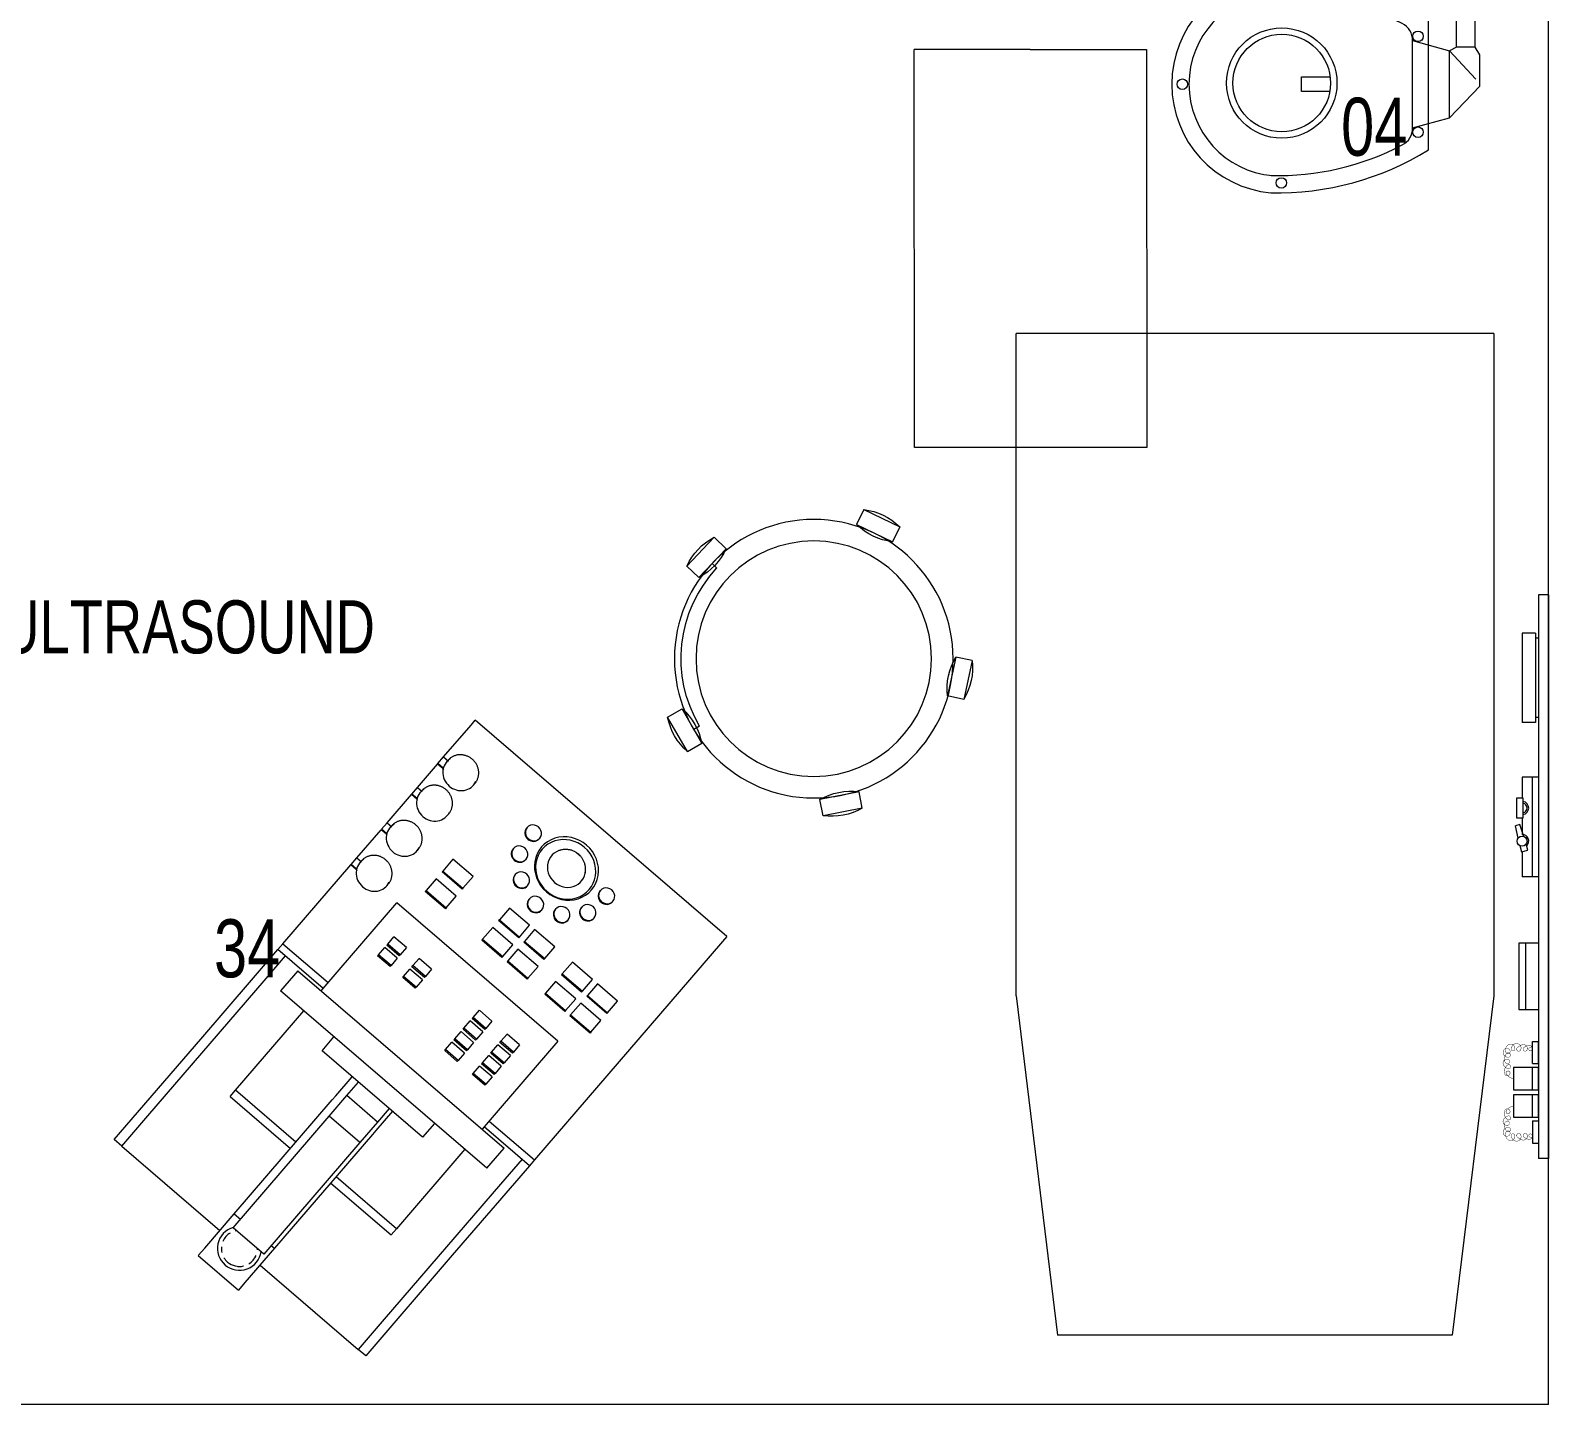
# Model space of a CAD drawing. Extents: x -234346 to 58427, y -132654 to -82394.
# Drawn here: x -112696 to -110408, y -113213 to -111140 of the extents above; entities that cross this region are included whole.
import ezdxf

# ---------------------------------------------------------------- set-up
doc = ezdxf.new("R2010")
doc.units = 0
doc.header["$LTSCALE"] = 8
doc.layers.get('0').update_dxf_attribs({"color": 9, "lineweight": 5})
for name, color, linetype, lineweight in [('72_EGR_BASE_TEXT', 9, 'Continuous', 5), ('72_EGR_EQP_TAG', 9, 'Continuous', 5), ('LOADING', 9, 'Continuous', 5), ('Walls', 9, 'Continuous', 5)]:
    doc.layers.add(name, color=color, linetype=linetype, lineweight=lineweight)
doc.styles.add('X3G_ENTITY_257CFD', font='swisscl.ttf', dxfattribs={"height": 200})
doc.styles.add('X3G_ENTITY_258862', font='swisscl.ttf', dxfattribs={"height": 200})

# ---------------------------------------------------------------- blocks, each defined once
blk = doc.blocks.new('ME15657-P')
for p, q in [((0.04, 0.8841), (-0.04, 0.8841)), ((-0.04, 0.8691), (-0.04, 0.8841)), ((0.04, 0.8841), (0.04, 0.8691)), ((-0.04, 0.8009), (-0.04, 0.8691)), ((0.04, 0.8691), (0.04, 0.8009)), ((-0.25, 0.6341), (-0.25, 0.8341)), ((-0.25, 0.8341), (-0.235, 0.8341)), ((-0.04, 0.8341), (-0.235, 0.8341)), ((-0.235, 0.7741), (-0.235, 0.8341)), ((0.235, 0.8341), (0.04, 0.8341)), ((0.235, 0.8341), (0.235, 0.7741)), ((0.235, 0.8341), (0.25, 0.8341)), ((0.25, 0.8341), (0.25, 0.6341)), ((-0.04, 0.5746), (-0.04, 0.8009)), ((-0.0335, 0.8009), (-0.04, 0.8009)), ((-0.0335, 0.5963), (-0.0335, 0.8182)), ((-0.0335, 0.8182), (0.0275, 0.8182)), ((0.0275, 0.8182), (0.0275, 0.5963)), ((0.04, 0.8009), (0.0275, 0.8009)), ((0.04, 0.8009), (0.04, 0.5746)), ((-0.235, 0.5052), (-0.235, 0.7741)), ((0.235, 0.7741), (0.235, 0.5052)), ((-0.04, 0.671), (-0.16, 0.671)), ((-0.16, 0.6707), (-0.16, 0.671)), ((-0.16, 0.6587), (-0.16, 0.6707)), ((0.16, 0.671), (0.04, 0.671)), ((0.16, 0.671), (0.16, 0.6707)), ((0.16, 0.6707), (0.16, 0.6587)), ((-0.16, 0.5007), (-0.16, 0.6587)), ((-0.16, 0.6587), (-0.04, 0.6587)), ((0.04, 0.6587), (0.16, 0.6587)), ((0.16, 0.6587), (0.16, 0.5007)), ((-0.25, 0.4559), (-0.25, 0.6341)), ((0.25, 0.6341), (0.25, 0.4559)), ((-0.0335, 0.5553), (-0.0335, 0.5963)), ((-0.0335, 0.5963), (0.0275, 0.5963)), ((0.0275, 0.5963), (0.0275, 0.5553)), ((-0.04, 0.5665), (-0.04, 0.5746)), ((0.04, 0.5746), (0.04, 0.5665)), ((-0.04, 0.5283), (-0.04, 0.5665)), ((-0.0335, 0.5283), (-0.0335, 0.5553)), ((-0.0335, 0.5553), (0.0275, 0.5553)), ((0.0275, 0.5553), (0.0275, 0.5283)), ((0.04, 0.5665), (0.04, 0.5283)), ((-0.1, 0.5007), (-0.1, 0.5283)), ((-0.1, 0.5283), (0.1, 0.5283)), ((0.1, 0.5283), (0.1, 0.5007)), ((-0.235, 0.4556), (-0.235, 0.5052)), ((0.235, 0.5052), (0.235, 0.4556)), ((-0.2039, 0.5007), (0.2061, 0.5007)), ((-0.2039, 0.5007), (-0.2039, 0.4607)), ((0.2061, 0.4607), (0.2061, 0.5007)), ((0.2061, 0.4607), (-0.2039, 0.4607)), ((-0.16, 0.4191), (-0.16, 0.4606)), ((0.16, 0.4606), (0.16, 0.4191)), ((-0.25, 0.4445), (-0.25, 0.4559)), ((-0.25, 0.4559), (-0.16, 0.4559)), ((-0.25, 0.0096), (-0.25, 0.4445)), ((-0.16, 0.4445), (-0.25, 0.4445)), ((0.16, 0.4559), (0.25, 0.4559)), ((0.25, 0.4445), (0.16, 0.4445)), ((0.25, 0.4559), (0.25, 0.4445)), ((0.25, 0.4445), (0.25, 0.2877)), ((-0.16, 0.2855), (-0.16, 0.4191)), ((0.16, 0.4191), (0.16, 0.2855)), ((-0.12, 0.4055), (-0.12, 0.4076)), ((-0.12, 0.4076), (-0.095, 0.4076)), ((-0.12, 0.391), (-0.12, 0.4055)), ((-0.12, 0.4055), (-0.095, 0.4055)), ((-0.12, 0.391), (-0.095, 0.391)), ((-0.095, 0.4076), (-0.095, 0.4055)), ((-0.095, 0.4055), (-0.095, 0.391)), ((-0.065, 0.4055), (-0.065, 0.4076)), ((-0.065, 0.4076), (-0.04, 0.4076)), ((-0.065, 0.391), (-0.065, 0.4055)), ((-0.065, 0.4055), (-0.04, 0.4055)), ((-0.065, 0.391), (-0.04, 0.391)), ((-0.04, 0.4076), (-0.04, 0.4055)), ((-0.04, 0.4055), (-0.04, 0.391)), ((-0.12, 0.3843), (-0.12, 0.3864)), ((-0.12, 0.3864), (-0.095, 0.3864)), ((-0.12, 0.3698), (-0.12, 0.3843)), ((-0.12, 0.3843), (-0.095, 0.3843)), ((-0.12, 0.3698), (-0.095, 0.3698)), ((-0.095, 0.3864), (-0.095, 0.3843)), ((-0.095, 0.3843), (-0.095, 0.3698)), ((-0.065, 0.3843), (-0.065, 0.3864)), ((-0.065, 0.3864), (-0.04, 0.3864)), ((-0.065, 0.3698), (-0.065, 0.3843)), ((-0.065, 0.3843), (-0.04, 0.3843)), ((-0.065, 0.3698), (-0.04, 0.3698)), ((-0.04, 0.3864), (-0.04, 0.3843)), ((-0.04, 0.3843), (-0.04, 0.3698)), ((-0.12, 0.3631), (-0.12, 0.3652)), ((-0.12, 0.3652), (-0.095, 0.3652)), ((-0.12, 0.3486), (-0.12, 0.3631)), ((-0.12, 0.3631), (-0.095, 0.3631)), ((-0.12, 0.3486), (-0.095, 0.3486)), ((-0.12, 0.3418), (-0.12, 0.344)), ((-0.12, 0.344), (-0.095, 0.344)), ((-0.095, 0.3652), (-0.095, 0.3631)), ((-0.095, 0.3631), (-0.095, 0.3486)), ((-0.095, 0.344), (-0.095, 0.3418)), ((-0.065, 0.3631), (-0.065, 0.3652)), ((-0.065, 0.3652), (-0.04, 0.3652)), ((-0.065, 0.3486), (-0.065, 0.3631)), ((-0.065, 0.3631), (-0.04, 0.3631)), ((-0.065, 0.3486), (-0.04, 0.3486)), ((-0.065, 0.3418), (-0.065, 0.344)), ((-0.065, 0.344), (-0.04, 0.344)), ((-0.04, 0.3652), (-0.04, 0.3631)), ((-0.04, 0.3631), (-0.04, 0.3486)), ((-0.04, 0.344), (-0.04, 0.3418)), ((0.055, 0.3631), (0.055, 0.3652)), ((0.055, 0.3652), (0.08, 0.3652)), ((0.055, 0.3486), (0.055, 0.3631)), ((0.055, 0.3631), (0.08, 0.3631)), ((0.055, 0.3486), (0.08, 0.3486)), ((0.055, 0.3418), (0.055, 0.344)), ((0.055, 0.344), (0.08, 0.344)), ((0.08, 0.3652), (0.08, 0.3631)), ((0.08, 0.3631), (0.08, 0.3486)), ((0.08, 0.344), (0.08, 0.3418)), ((0.105, 0.3631), (0.105, 0.3652)), ((0.105, 0.3652), (0.13, 0.3652)), ((0.105, 0.3486), (0.105, 0.3631)), ((0.105, 0.3631), (0.13, 0.3631)), ((0.105, 0.3486), (0.13, 0.3486)), ((0.105, 0.3418), (0.105, 0.344)), ((0.105, 0.344), (0.13, 0.344)), ((0.13, 0.3652), (0.13, 0.3631)), ((0.13, 0.3631), (0.13, 0.3486)), ((0.13, 0.344), (0.13, 0.3418)), ((-0.12, 0.3274), (-0.12, 0.3418)), ((-0.12, 0.3418), (-0.095, 0.3418)), ((-0.12, 0.3274), (-0.095, 0.3274)), ((-0.095, 0.3418), (-0.095, 0.3274)), ((-0.065, 0.3274), (-0.065, 0.3418)), ((-0.065, 0.3418), (-0.04, 0.3418)), ((-0.065, 0.3274), (-0.04, 0.3274)), ((-0.04, 0.3418), (-0.04, 0.3274)), ((0.055, 0.3274), (0.055, 0.3418)), ((0.055, 0.3418), (0.08, 0.3418)), ((0.055, 0.3274), (0.08, 0.3274)), ((0.08, 0.3418), (0.08, 0.3274)), ((0.105, 0.3274), (0.105, 0.3418)), ((0.105, 0.3418), (0.13, 0.3418)), ((0.105, 0.3274), (0.13, 0.3274)), ((0.13, 0.3418), (0.13, 0.3274)), ((-0.16, 0.2855), (0.16, 0.2855)), ((0.1882, 0.276), (0.1882, 0.2729)), ((0.2372, 0.2879), (0.2394, 0.2877)), ((0.2381, 0.2867), (0.2394, 0.2868)), ((0.2394, 0.2877), (0.25, 0.2877)), ((0.2394, 0.2868), (0.25, 0.2868)), ((0.2418, 0.2729), (0.2418, 0.276)), ((0.25, 0.2876), (0.25, 0.2867)), ((0.25, 0.2868), (0.25, 0.2737)), ((0.25, 0.2737), (0.2406, 0.2737)), ((0.25, 0.2737), (0.25, 0.2177)), ((-0.1888, 0.2448), (-0.1488, 0.2448)), ((-0.1888, 0.243), (-0.1888, 0.2448)), ((-0.1488, 0.243), (-0.1888, 0.243)), ((-0.1888, 0.243), (-0.1888, 0.2196)), ((-0.1488, 0.243), (-0.1488, 0.2448)), ((-0.1488, 0.2196), (-0.1488, 0.243)), ((-0.1388, 0.2448), (-0.0988, 0.2448)), ((-0.1388, 0.243), (-0.1388, 0.2448)), ((-0.0988, 0.243), (-0.1388, 0.243)), ((-0.1388, 0.243), (-0.1388, 0.2196)), ((-0.0988, 0.243), (-0.0988, 0.2448)), ((-0.0988, 0.2196), (-0.0988, 0.243)), ((-0.0638, 0.2448), (-0.0238, 0.2448)), ((-0.0638, 0.243), (-0.0638, 0.2448)), ((-0.0238, 0.243), (-0.0638, 0.243)), ((-0.0638, 0.243), (-0.0638, 0.2196)), ((-0.0238, 0.243), (-0.0238, 0.2448)), ((-0.0238, 0.2196), (-0.0238, 0.243)), ((-0.0138, 0.2448), (0.0262, 0.2448)), ((-0.0138, 0.243), (-0.0138, 0.2448)), ((0.0262, 0.243), (-0.0138, 0.243)), ((-0.0138, 0.243), (-0.0138, 0.2196)), ((0.0262, 0.243), (0.0262, 0.2448)), ((0.0262, 0.2196), (0.0262, 0.243)), ((0.0988, 0.2448), (0.1388, 0.2448)), ((0.0988, 0.243), (0.0988, 0.2448)), ((0.1388, 0.243), (0.0988, 0.243)), ((0.0988, 0.243), (0.0988, 0.2196)), ((0.1388, 0.243), (0.1388, 0.2448)), ((0.1388, 0.2196), (0.1388, 0.243)), ((-0.1888, 0.2196), (-0.1488, 0.2196)), ((-0.1888, 0.206), (-0.1488, 0.206)), ((-0.1888, 0.2042), (-0.1888, 0.206)), ((-0.1488, 0.2042), (-0.1488, 0.206)), ((-0.1388, 0.2196), (-0.0988, 0.2196)), ((-0.1388, 0.206), (-0.0988, 0.206)), ((-0.1388, 0.2042), (-0.1388, 0.206)), ((-0.0988, 0.2042), (-0.0988, 0.206)), ((-0.0638, 0.2196), (-0.0238, 0.2196)), ((-0.0638, 0.206), (-0.0238, 0.206)), ((-0.0638, 0.2042), (-0.0638, 0.206)), ((-0.0238, 0.2042), (-0.0238, 0.206)), ((-0.0138, 0.2196), (0.0262, 0.2196)), ((-0.0138, 0.206), (0.0262, 0.206)), ((-0.0138, 0.2042), (-0.0138, 0.206)), ((0.0262, 0.2042), (0.0262, 0.206)), ((0.0988, 0.2196), (0.1388, 0.2196)), ((0.0988, 0.206), (0.1388, 0.206)), ((0.0988, 0.2042), (0.0988, 0.206)), ((0.1388, 0.2042), (0.1388, 0.206)), ((0.1882, 0.2064), (0.1882, 0.2033)), ((0.2375, 0.2178), (0.2394, 0.2177)), ((0.2385, 0.2167), (0.2394, 0.2168)), ((0.2394, 0.2177), (0.25, 0.2177)), ((0.2394, 0.2168), (0.25, 0.2168)), ((0.2418, 0.2033), (0.2418, 0.2064)), ((0.25, 0.2168), (0.25, 0.2037)), ((-0.1488, 0.2042), (-0.1888, 0.2042)), ((-0.1888, 0.2042), (-0.1888, 0.1809)), ((-0.1488, 0.1809), (-0.1488, 0.2042)), ((-0.0988, 0.2042), (-0.1388, 0.2042)), ((-0.1388, 0.2042), (-0.1388, 0.1809)), ((-0.0988, 0.1809), (-0.0988, 0.2042)), ((-0.0238, 0.2042), (-0.0638, 0.2042)), ((-0.0638, 0.2042), (-0.0638, 0.1809)), ((-0.0238, 0.1809), (-0.0238, 0.2042)), ((0.0262, 0.2042), (-0.0138, 0.2042)), ((-0.0138, 0.2042), (-0.0138, 0.1809)), ((0.0262, 0.1809), (0.0262, 0.2042)), ((0.1388, 0.2042), (0.0988, 0.2042)), ((0.0988, 0.2042), (0.0988, 0.1809)), ((0.1388, 0.1809), (0.1388, 0.2042)), ((0.25, 0.2037), (0.2406, 0.2037)), ((0.25, 0.2037), (0.25, 0.1476)), ((-0.1888, 0.1809), (-0.1488, 0.1809)), ((-0.1388, 0.1809), (-0.0988, 0.1809)), ((-0.0638, 0.1809), (-0.0238, 0.1809)), ((-0.0138, 0.1809), (0.0262, 0.1809)), ((0.0988, 0.1809), (0.1388, 0.1809)), ((-0.0525, 0.1379), (-0.0525, 0.1369)), ((-0.0275, 0.1369), (-0.0275, 0.1379)), ((-0.0125, 0.1519), (-0.0125, 0.1509)), ((0.0125, 0.1509), (0.0125, 0.1519)), ((0.0275, 0.1379), (0.0275, 0.1369)), ((0.0525, 0.1369), (0.0525, 0.1379)), ((0.2376, 0.1478), (0.2394, 0.1476)), ((0.2385, 0.1467), (0.2394, 0.1467)), ((0.2394, 0.1476), (0.25, 0.1476)), ((0.2394, 0.1467), (0.25, 0.1467)), ((0.25, 0.1475), (0.25, 0.1466)), ((0.25, 0.1467), (0.25, 0.1336)), ((0.1882, 0.1365), (0.1882, 0.1333)), ((0.25, 0.1336), (0.2406, 0.1336)), ((0.2418, 0.1333), (0.2418, 0.1365)), ((0.25, 0.1336), (0.25, 0.087)), ((-0.0803, 0.1099), (-0.0803, 0.1089)), ((-0.0553, 0.1089), (-0.0553, 0.1099)), ((0.0553, 0.1099), (0.0553, 0.1089)), ((0.0803, 0.1089), (0.0803, 0.1099)), ((-0.0853, 0.0726), (-0.0853, 0.0715)), ((-0.0603, 0.0715), (-0.0603, 0.0726)), ((0.0603, 0.0726), (0.0603, 0.0715)), ((0.0853, 0.0715), (0.0853, 0.0726)), ((0.1882, 0.0758), (0.1882, 0.0727)), ((0.2376, 0.0872), (0.2394, 0.087)), ((0.2385, 0.0861), (0.2394, 0.0861)), ((0.2394, 0.087), (0.25, 0.087)), ((0.2394, 0.0861), (0.25, 0.0861)), ((0.25, 0.073), (0.2406, 0.073)), ((0.2418, 0.0727), (0.2418, 0.0758)), ((0.25, 0.0869), (0.25, 0.086)), ((0.25, 0.0861), (0.25, 0.073)), ((0.25, 0.073), (0.25, 0.0096)), ((-0.25, 0), (-0.25, 0.0096)), ((-0.25, 0), (0.25, 0)), ((0.25, 0.0096), (0.25, 0))]:
    blk.add_line(p, q)
at = {"flags": 128}
for points in [[(0.1882, 0.2729), (0.1883, 0.2718), (0.1883, 0.2708), (0.1884, 0.2698), (0.1886, 0.2688), (0.1888, 0.2678), (0.189, 0.2668), (0.1893, 0.2658), (0.1896, 0.2648), (0.19, 0.2638), (0.1904, 0.2629), (0.1909, 0.262), (0.1913, 0.261), (0.1919, 0.2602), (0.1924, 0.2593), (0.193, 0.2584), (0.1936, 0.2576), (0.1943, 0.2568), (0.195, 0.256), (0.1957, 0.2553), (0.1965, 0.2546), (0.1973, 0.2539), (0.1981, 0.2532), (0.1989, 0.2526), (0.1998, 0.252), (0.2007, 0.2515), (0.2016, 0.251), (0.2025, 0.2505), (0.2035, 0.25), (0.2044, 0.2496), (0.2054, 0.2492), (0.2064, 0.2489), (0.2074, 0.2486), (0.2084, 0.2483), (0.2095, 0.2481), (0.2105, 0.2479), (0.2116, 0.2478), (0.2126, 0.2477), (0.2137, 0.2476), (0.2147, 0.2476), (0.215, 0.2476)], [(0.215, 0.2476), (0.2161, 0.2476), (0.2171, 0.2476), (0.2182, 0.2477), (0.2192, 0.2479), (0.2203, 0.248), (0.2213, 0.2483), (0.2223, 0.2485), (0.2233, 0.2488), (0.2243, 0.2491), (0.2253, 0.2495), (0.2263, 0.2499), (0.2272, 0.2503), (0.2282, 0.2508), (0.2291, 0.2513), (0.23, 0.2519), (0.2308, 0.2525), (0.2317, 0.2531), (0.2325, 0.2537), (0.2333, 0.2544), (0.2341, 0.2551), (0.2348, 0.2558), (0.2355, 0.2566), (0.2362, 0.2574), (0.2368, 0.2582), (0.2374, 0.2591), (0.238, 0.2599), (0.2385, 0.2608), (0.239, 0.2617), (0.2395, 0.2626), (0.2399, 0.2636), (0.2403, 0.2645), (0.2406, 0.2655), (0.2409, 0.2665), (0.2411, 0.2675), (0.2414, 0.2685), (0.2415, 0.2695), (0.2416, 0.2705), (0.2417, 0.2716), (0.2418, 0.2726), (0.2418, 0.2729)], [(0.1882, 0.2033), (0.1883, 0.2023), (0.1883, 0.2012), (0.1884, 0.2002), (0.1886, 0.1992), (0.1888, 0.1982), (0.189, 0.1972), (0.1893, 0.1962), (0.1896, 0.1952), (0.19, 0.1943), (0.1904, 0.1933), (0.1909, 0.1924), (0.1913, 0.1915), (0.1919, 0.1906), (0.1924, 0.1897), (0.193, 0.1889), (0.1936, 0.188), (0.1943, 0.1872), (0.195, 0.1865), (0.1957, 0.1857), (0.1965, 0.185), (0.1973, 0.1843), (0.1981, 0.1837), (0.1989, 0.183), (0.1998, 0.1825), (0.2007, 0.1819), (0.2016, 0.1814), (0.2025, 0.1809), (0.2035, 0.1804), (0.2044, 0.18), (0.2054, 0.1797), (0.2064, 0.1793), (0.2074, 0.179), (0.2084, 0.1787), (0.2095, 0.1785), (0.2105, 0.1783), (0.2116, 0.1782), (0.2126, 0.1781), (0.2137, 0.178), (0.2147, 0.178), (0.215, 0.178)], [(0.215, 0.178), (0.2161, 0.178), (0.2171, 0.178), (0.2182, 0.1781), (0.2192, 0.1783), (0.2203, 0.1785), (0.2213, 0.1787), (0.2223, 0.1789), (0.2233, 0.1792), (0.2243, 0.1796), (0.2253, 0.1799), (0.2263, 0.1803), (0.2272, 0.1808), (0.2282, 0.1812), (0.2291, 0.1818), (0.23, 0.1823), (0.2308, 0.1829), (0.2317, 0.1835), (0.2325, 0.1841), (0.2333, 0.1848), (0.2341, 0.1855), (0.2348, 0.1863), (0.2355, 0.187), (0.2362, 0.1878), (0.2368, 0.1886), (0.2374, 0.1895), (0.238, 0.1903), (0.2385, 0.1912), (0.239, 0.1921), (0.2395, 0.1931), (0.2399, 0.194), (0.2403, 0.195), (0.2406, 0.1959), (0.2409, 0.1969), (0.2411, 0.1979), (0.2414, 0.1989), (0.2415, 0.1999), (0.2416, 0.201), (0.2417, 0.202), (0.2418, 0.203), (0.2418, 0.2033)], [(0.1882, 0.1333), (0.1883, 0.1323), (0.1883, 0.1313), (0.1884, 0.1303), (0.1886, 0.1292), (0.1888, 0.1282), (0.189, 0.1272), (0.1893, 0.1262), (0.1896, 0.1253), (0.19, 0.1243), (0.1904, 0.1234), (0.1909, 0.1224), (0.1913, 0.1215), (0.1919, 0.1206), (0.1924, 0.1198), (0.193, 0.1189), (0.1936, 0.1181), (0.1943, 0.1173), (0.195, 0.1165), (0.1957, 0.1158), (0.1965, 0.1151), (0.1973, 0.1144), (0.1981, 0.1137), (0.1989, 0.1131), (0.1998, 0.1125), (0.2007, 0.112), (0.2016, 0.1114), (0.2025, 0.1109), (0.2035, 0.1105), (0.2044, 0.1101), (0.2054, 0.1097), (0.2064, 0.1094), (0.2074, 0.1091), (0.2084, 0.1088), (0.2095, 0.1086), (0.2105, 0.1084), (0.2116, 0.1082), (0.2126, 0.1081), (0.2137, 0.1081), (0.2147, 0.108), (0.215, 0.108)], [(0.215, 0.108), (0.2161, 0.108), (0.2171, 0.1081), (0.2182, 0.1082), (0.2192, 0.1083), (0.2203, 0.1085), (0.2213, 0.1087), (0.2223, 0.109), (0.2233, 0.1093), (0.2243, 0.1096), (0.2253, 0.11), (0.2263, 0.1104), (0.2272, 0.1108), (0.2282, 0.1113), (0.2291, 0.1118), (0.23, 0.1124), (0.2308, 0.1129), (0.2317, 0.1135), (0.2325, 0.1142), (0.2333, 0.1149), (0.2341, 0.1156), (0.2348, 0.1163), (0.2355, 0.1171), (0.2362, 0.1179), (0.2368, 0.1187), (0.2374, 0.1195), (0.238, 0.1204), (0.2385, 0.1213), (0.239, 0.1222), (0.2395, 0.1231), (0.2399, 0.1241), (0.2403, 0.125), (0.2406, 0.126), (0.2409, 0.127), (0.2411, 0.128), (0.2414, 0.129), (0.2415, 0.13), (0.2416, 0.131), (0.2417, 0.132), (0.2418, 0.1331), (0.2418, 0.1333)], [(0.1882, 0.0727), (0.1883, 0.0717), (0.1883, 0.0706), (0.1884, 0.0696), (0.1886, 0.0686), (0.1888, 0.0676), (0.189, 0.0666), (0.1893, 0.0656), (0.1896, 0.0646), (0.19, 0.0637), (0.1904, 0.0627), (0.1909, 0.0618), (0.1913, 0.0609), (0.1919, 0.06), (0.1924, 0.0591), (0.193, 0.0583), (0.1936, 0.0574), (0.1943, 0.0566), (0.195, 0.0559), (0.1957, 0.0551), (0.1965, 0.0544), (0.1973, 0.0537), (0.1981, 0.0531), (0.1989, 0.0525), (0.1998, 0.0519), (0.2007, 0.0513), (0.2016, 0.0508), (0.2025, 0.0503), (0.2035, 0.0499), (0.2044, 0.0494), (0.2054, 0.0491), (0.2064, 0.0487), (0.2074, 0.0484), (0.2084, 0.0482), (0.2095, 0.0479), (0.2105, 0.0477), (0.2116, 0.0476), (0.2126, 0.0475), (0.2137, 0.0474), (0.2147, 0.0474), (0.215, 0.0474)], [(0.215, 0.0474), (0.2161, 0.0474), (0.2171, 0.0475), (0.2182, 0.0476), (0.2192, 0.0477), (0.2203, 0.0479), (0.2213, 0.0481), (0.2223, 0.0483), (0.2233, 0.0486), (0.2243, 0.049), (0.2253, 0.0493), (0.2263, 0.0497), (0.2272, 0.0502), (0.2282, 0.0507), (0.2291, 0.0512), (0.23, 0.0517), (0.2308, 0.0523), (0.2317, 0.0529), (0.2325, 0.0536), (0.2333, 0.0542), (0.2341, 0.0549), (0.2348, 0.0557), (0.2355, 0.0564), (0.2362, 0.0572), (0.2368, 0.058), (0.2374, 0.0589), (0.238, 0.0597), (0.2385, 0.0606), (0.239, 0.0615), (0.2395, 0.0625), (0.2399, 0.0634), (0.2403, 0.0644), (0.2406, 0.0653), (0.2409, 0.0663), (0.2411, 0.0673), (0.2414, 0.0683), (0.2415, 0.0693), (0.2416, 0.0704), (0.2417, 0.0714), (0.2418, 0.0724), (0.2418, 0.0727)], [(-0.0266, 0.0675), (-0.026, 0.0664), (-0.0253, 0.0654), (-0.0246, 0.0644), (-0.0239, 0.0634), (-0.0231, 0.0624), (-0.0224, 0.0615), (-0.0215, 0.0606), (-0.0207, 0.0598), (-0.0198, 0.0589), (-0.0189, 0.0582), (-0.018, 0.0575), (-0.017, 0.0568), (-0.016, 0.0561), (-0.015, 0.0555), (-0.014, 0.055), (-0.013, 0.0544), (-0.0119, 0.054), (-0.0109, 0.0535), (-0.0098, 0.0531), (-0.0087, 0.0528), (-0.0076, 0.0525), (-0.0065, 0.0522), (-0.0054, 0.052), (-0.0043, 0.0518), (-0.0032, 0.0517), (-0.0021, 0.0516), (-0.001, 0.0515), (0, 0.0515)], [(0, 0.0515), (0.0011, 0.0515), (0.0022, 0.0516), (0.0034, 0.0517), (0.0045, 0.0518), (0.0056, 0.052), (0.0067, 0.0522), (0.0078, 0.0525), (0.0089, 0.0528), (0.0099, 0.0532), (0.011, 0.0536), (0.0121, 0.054), (0.0131, 0.0545), (0.0141, 0.055), (0.0152, 0.0556), (0.0161, 0.0562), (0.0171, 0.0569), (0.0181, 0.0575), (0.019, 0.0583), (0.0199, 0.059), (0.0208, 0.0599), (0.0216, 0.0607), (0.0225, 0.0616), (0.0232, 0.0625), (0.024, 0.0635), (0.0247, 0.0645), (0.0254, 0.0655), (0.026, 0.0666), (0.0266, 0.0675)]]:
    blk.add_lwpolyline(points, dxfattribs=at)
for radius, start, end in [(0.033, 90, 212.0544), (0.0272, 90, 144), (0.0272, 126, 144), (0.033, 327.3076, 90), (0.0272, 72, 90), (0.0272, 36, 54), (0.0272, 162, 198), (0.0272, 180, 198), (0.0272, 0, 18), (0.0272, 342, 18), (0.0272, 216, 221.6097), (0.0272, 318.3903, 324), (0.0272, 318.3903, 324)]:
    blk.add_arc((0, 0.8355), radius, start, end)
for centre, major_axis, start_param, end_param in [((0.215, 0.276), (0.0268, 0), 1.570796, 3.401412), ((0.215, 0.276), (0.0268, 0), 5.969026, 7.853982), ((0.215, 0.2064), (0.0268, 0), 1.570796, 3.401412), ((0.215, 0.2064), (0.0268, 0), 5.969026, 7.853982), ((0, 0.1519), (0.0125, 0), 1.570796, 3.141593), ((0, 0.1509), (0.0125, 0), 1.570796, 4.712389), ((0, 0.1519), (0.0125, 0), 0, 1.570796), ((0, 0.1509), (0.0125, 0), 4.712389, 7.853982), ((0.215, 0.1365), (0.0268, 0), 1.570796, 3.401412), ((0.215, 0.1365), (0.0268, 0), 5.969026, 7.853982), ((-0.04, 0.1379), (0.0125, 0), 1.570796, 3.141593), ((-0.04, 0.1369), (0.0125, 0), 1.570796, 4.712389), ((-0.04, 0.1379), (0.0125, 0), 0, 1.570796), ((-0.04, 0.1369), (0.0125, 0), 4.712389, 7.853982), ((0.04, 0.1379), (0.0125, 0), 1.570796, 3.141593), ((0.04, 0.1369), (0.0125, 0), 1.570796, 4.712389), ((0.04, 0.1379), (0.0125, 0), 0, 1.570796), ((0.04, 0.1369), (0.0125, 0), 4.712389, 7.853982), ((-0.0678, 0.1099), (0.0125, 0), 1.570796, 3.141593), ((-0.0678, 0.1089), (0.0125, 0), 1.570796, 4.712389), ((-0.0678, 0.1099), (0.0125, 0), 0, 1.570796), ((-0.0678, 0.1089), (0.0125, 0), 4.712389, 7.853982), ((0, 0.0797), (-0.0497, 0), 4.712389, 7.853982), ((0, 0.0815), (-0.0467, 0), 4.712389, 7.853982), ((0, 0.0797), (0.0497, 0), 4.712389, 7.853982), ((0, 0.0815), (0.0467, 0), 4.712389, 7.853982), ((0.0678, 0.1099), (0.0125, 0), 1.570796, 3.141593), ((0.0678, 0.1089), (0.0125, 0), 1.570796, 4.712389), ((0.0678, 0.1099), (0.0125, 0), 0, 1.570796), ((0.0678, 0.1089), (-0.0125, 0), 1.570796, 4.712389), ((0, 0.0797), (0.0296, 0), 1.570796, 3.926991), ((0, 0.0797), (0.0296, 0), 5.497787, 7.853982), ((0.215, 0.0758), (0.0268, 0), 1.570796, 3.401412), ((0.215, 0.0758), (0.0268, 0), 5.969026, 7.853982), ((-0.0728, 0.0726), (0.0125, 0), 1.570796, 3.141593), ((-0.0728, 0.0715), (0.0125, 0), 1.570796, 4.712389), ((-0.0728, 0.0726), (0.0125, 0), 0, 1.570796), ((-0.0728, 0.0715), (0.0125, 0), 4.712389, 7.853982), ((0.0728, 0.0726), (0.0125, 0), 1.570796, 3.141593), ((0.0728, 0.0715), (0.0125, 0), 1.570796, 4.712389), ((0.0728, 0.0726), (0.0125, 0), 0, 1.570796), ((0.0728, 0.0715), (0.0125, 0), 4.712389, 7.853982), ((0, 0.0797), (0.0296, 0), 4.624442, 4.652361), ((0, 0.0797), (0.0296, 0), 4.672724, 4.712389), ((0, 0.0797), (0.0296, 0), 4.712389, 4.752054), ((0, 0.0797), (0.0296, 0), 4.772417, 4.800336)]:
    blk.add_ellipse(centre, major_axis=major_axis, ratio=0.93358, start_param=start_param, end_param=end_param)
blk = doc.blocks.new('stool')
at = {"layer": 'LOADING', "extrusion": (-2.75759e-10, 1.16581e-09, -1)}
for p, q in [((-948652.5, -390196.8, 0), (-948663.4, -390219.3, 0)), ((-948652.5, -390196.8, 0), (-948598.5, -390222.9, 0)), ((-948663.4, -390219.3, 0), (-948609.4, -390245.4, 0)), ((-948598.5, -390222.9, 0), (-948609.4, -390245.4, 0)), ((-948878.2, -390238.5, 0), (-948919.5, -390282, 0)), ((-948860.1, -390255.8, 0), (-948878.2, -390238.5, 0)), ((-948860.1, -390255.8, 0), (-948901.4, -390299.3, 0)), ((-948901.4, -390299.3, 0), (-948919.5, -390282, 0)), ((-948873.9, -390285, 0), (-948881.2, -390278.1, 0)), ((-948513.8, -390419.2, 0), (-948526.3, -390477.8, 0)), ((-948489.4, -390424.4, 0), (-948513.8, -390419.2, 0)), ((-948489.4, -390424.4, 0), (-948501.9, -390483.1, 0)), ((-948501.9, -390483.1, 0), (-948526.3, -390477.8, 0)), ((-948948.3, -390509.7, 0), (-948926.6, -390497.2, 0)), ((-948896.8, -390549.3, 0), (-948926.6, -390497.2, 0)), ((-948918.5, -390561.7, 0), (-948948.3, -390509.7, 0)), ((-948900.1, -390523.6, 0), (-948908.7, -390528.7, 0)), ((-948918.5, -390561.7, 0), (-948896.8, -390549.3, 0)), ((-948659.8, -390622.4, 0), (-948718.7, -390634, 0)), ((-948713.9, -390658.5, 0), (-948718.7, -390634, 0)), ((-948655, -390646.9, 0), (-948659.8, -390622.4, 0)), ((-948655, -390646.9, 0), (-948713.9, -390658.5, 0))]:
    blk.add_line(p, q, dxfattribs=at)
for radius in [210, 177.5]:
    blk.add_circle((948728, -390421.7, 0), radius, dxfattribs=at)
for centre, radius, start, end in [((948663.6, -390288.6, 0), 92.5, 96.8567, 134.706), ((948598.3, -390153.6, 0), 92.5, 276.8567, 314.706), ((948835.4, -390320.6, 0), 92.5, 24.6225, 62.4718), ((948944.1, -390217.2, 0), 92.5, 204.6225, 242.4718), ((948728, -390421.7, 0), 200, 329.385, 43.147), ((948434.5, -390466.8, 0), 92.5, 353.1232, 30.9725), ((948581.2, -390435.5, 0), 92.5, 173.1232, 210.9725), ((948987.6, -390566.7, 0), 92.5, 131.2934, 169.1427), ((948857.4, -390492.2, 0), 92.5, 311.2934, 349.1427), ((948672.4, -390714, 0), 92.5, 59.9688, 97.8181), ((948701.3, -390566.9, 0), 92.5, 239.9688, 277.8181)]:
    blk.add_arc(centre, radius, start, end, dxfattribs=at)
blk = doc.blocks.new('mobile light')
at = {"layer": 'LOADING'}
for p, q in [((1882.58, -498.29), (1882.35, -499.8)), ((1882.58, -498.29), (1885.78, -498.78)), ((1883.78, -497.56), (1883.65, -498.45)), ((1885.1, -497.29), (1883.78, -497.56)), ((1887.04, -497.59), (1885.1, -497.29)), ((1923.94, -497.59), (1925.88, -497.29)), ((1928.41, -498.29), (1925.2, -498.78)), ((1925.88, -497.29), (1927.2, -497.56)), ((1927.2, -497.56), (1927.33, -498.45)), ((1928.41, -498.29), (1928.63, -499.8)), ((1882.35, -499.8), (1885.55, -500.28)), ((1883.28, -500.85), (1883.42, -499.96)), ((1884.47, -501.5), (1883.28, -500.85)), ((1928.63, -499.8), (1925.43, -500.28)), ((1926.52, -501.5), (1927.7, -500.85)), ((1927.7, -500.85), (1927.56, -499.96)), ((1886.4, -501.79), (1884.47, -501.5)), ((1924.58, -501.79), (1926.52, -501.5)), ((1947.59, -502.62), (1941.09, -502.62)), ((1948.76, -501.94), (1947.59, -502.62)), ((1947.59, -502.62), (1947.59, -505.45)), ((1948.15, -506.5), (1952.41, -502.55)), ((1953.47, -501.94), (1948.76, -501.94)), ((1958.23, -506.5), (1953.47, -501.94)), ((1947.59, -505.45), (1941.09, -505.45)), ((1947.59, -505.45), (1948.15, -506.5)), ((1946.6, -512.08), (1948.15, -506.5)), ((1958.23, -506.5), (1948.15, -506.5)), ((1959.78, -512.08), (1958.23, -506.5)), ((1963.08, -509.67), (1943.3, -509.67)), ((1959.78, -512.08), (1946.6, -512.08)), ((1908.01, -522.53), (1909, -517.55)), ((1911.69, -517.55), (1909, -517.55)), ((1912.69, -522.53), (1911.69, -517.55)), ((1911.69, -517.55), (1914.17, -518.99)), ((1914.17, -518.99), (1914.17, -523.77)), ((1922.73, -518.8), (1921.08, -519.69)), ((1925.38, -518.8), (1922.73, -518.8)), ((1921.08, -519.69), (1914.74, -519.69)), ((1921.08, -519.69), (1921.08, -523.01)), ((1921.08, -519.69), (1921.08, -523.01)), ((1892.68, -523.97), (1883.05, -523.97)), ((1892.68, -528.06), (1892.68, -523.24)), ((1892.68, -523.24), (1906.16, -523.24)), ((1897.5, -528.06), (1897.5, -523.24)), ((1906.16, -523.24), (1906.16, -528.06)), ((1908.01, -522.53), (1908.62, -524.28)), ((1912.69, -522.53), (1911.9, -524.78)), ((1911.9, -524.78), (1914.17, -523.77)), ((1921.08, -523.01), (1914.77, -523.01)), ((1922.73, -523.93), (1921.08, -523.04)), ((1925.38, -523.93), (1922.73, -523.93)), ((1909.15, -524.25), (1906.16, -524.32)), ((1909.15, -524.25), (1909.15, -526.94)), ((1892.68, -527.34), (1883.05, -527.34)), ((1906.16, -528.06), (1892.68, -528.06)), ((1909.15, -526.94), (1906.16, -526.87)), ((1882.35, -551.47), (1885.55, -550.99)), ((1884.47, -549.77), (1883.28, -550.42)), ((1883.28, -550.42), (1883.42, -551.31)), ((1886.4, -549.48), (1884.47, -549.77)), ((1924.58, -549.48), (1926.52, -549.77)), ((1928.63, -551.47), (1925.43, -550.99)), ((1926.52, -549.77), (1927.7, -550.42)), ((1927.7, -550.42), (1927.56, -551.31)), ((1882.58, -552.98), (1882.35, -551.47)), ((1882.58, -552.98), (1885.78, -552.5)), ((1883.78, -553.71), (1883.65, -552.82)), ((1885.1, -553.98), (1883.78, -553.71)), ((1887.04, -553.69), (1885.1, -553.98)), ((1923.94, -553.69), (1925.88, -553.98)), ((1928.41, -552.98), (1925.2, -552.5)), ((1925.88, -553.98), (1927.2, -553.71)), ((1927.2, -553.71), (1927.33, -552.82)), ((1928.41, -552.98), (1928.63, -551.47))]:
    blk.add_line(p, q, dxfattribs=at)
for points in [[(1903.33, -523.24), (1903.33, -514.02), (1891.61, -514.02), (1891.61, -523.97)], [(1954.27, -524.55), (1954.27, -528.82), (1952.05, -528.82), (1952.05, -524.5)], [(1891.61, -527.34), (1891.61, -537.34), (1903.33, -537.34), (1903.33, -528.06)], [(1892.74, -537.34), (1892.74, -539.04), (1895.76, -539.04), (1895.76, -537.34)], [(1898.05, -537.34), (1898.05, -539.5)], [(1898.05, -540.63), (1898.05, -540.87), (1898.53, -541.35), (1900.02, -541.35), (1900.5, -540.87), (1900.5, -537.34)]]:
    blk.add_lwpolyline(points, dxfattribs=at)
for points in [[(1929.78, -518.8), (1925.38, -518.8), (1925.38, -523.93), (1929.78, -523.93)], [(1899.3, -539.5), (1888.5, -539.5), (1888.5, -540.63), (1899.3, -540.63)]]:
    blk.add_lwpolyline(points, close=True, dxfattribs=at)
for centre, radius in [((1945.96, -511.25), 0.793), ((1960.42, -511.25), 0.793), ((1953.01, -531.79), 8.32), ((1953.01, -531.79), 7.35), ((1938.31, -531.85), 0.793), ((1968.07, -531.85), 0.793), ((1953.19, -546.77), 0.793)]:
    blk.add_circle(centre, radius, dxfattribs=at)
for centre, radius, start, end in [((1888.02, -499.89), 2.5, 90, 270), ((1888.02, -525.64), 28.25, 12.1463, 90), ((1922.96, -525.64), 28.25, 90, 128.2073), ((1922.96, -499.89), 2.5, 270, 90), ((1888.02, -525.64), 23.25, 20.3387, 90), ((1922.96, -525.64), 23.25, 90, 126.3743), ((1942.82, -519.31), 16.86, 97.1293, 177.6115), ((1942.82, -519.31), 13.97, 97.1293, 177.6115), ((1922.96, -525.64), 28.25, 138.4974, 155.7305), ((1980.13, -532.49), 43.32, 148.2167, 181.2501), ((1926.25, -532.49), 43.32, 358.7499, 31.7833), ((1922.96, -525.64), 23.25, 138.7224, 150.0382), ((1946.6, -514.96), 2.89, 90, 152.4092), ((1959.78, -514.96), 2.89, 27.5908, 90), ((1980.13, -532.49), 40.72, 152.4092, 181.2501), ((1926.25, -532.49), 40.72, 358.7499, 27.5908), ((1911.94, -521.38), 3.27, 313.0112, 46.9888), ((1883.05, -525.65), 1.68, 90, 270), ((1888.02, -525.64), 28.25, 270, 5.3386), ((1910.32, -525.6), 1.78, 229.0673, 130.9327), ((1888.02, -525.64), 23.25, 270, 356.3184), ((1953.19, -531.93), 16.44, 185.2361, 354.7639), ((1953.19, -531.93), 13.84, 185.2361, 354.7639), ((1922.96, -525.64), 28.25, 204.483, 208.105), ((1922.96, -525.64), 23.25, 210.2349, 221.2776), ((1922.96, -525.64), 28.25, 213.7985, 221.5026), ((1922.96, -525.64), 23.25, 233.6257, 270), ((1888.02, -551.39), 2.5, 90, 270), ((1922.96, -525.64), 28.25, 231.7927, 270), ((1922.96, -551.39), 2.5, 270, 90)]:
    blk.add_arc(centre, radius, start, end, dxfattribs=at)
blk = doc.blocks.new('ME19011A-P')
for p, q in [((-0.425, 0), (0.425, 0)), ((-0.425, 0), (-0.425, -0.015)), ((0.425, 0), (0.425, -0.015)), ((-0.425, -0.015), (0.425, -0.015)), ((-0.3675, -0.0198), (-0.2325, -0.0198)), ((-0.3675, -0.0198), (-0.3675, -0.0399)), ((-0.36, -0.015), (-0.36, -0.0198)), ((-0.24, -0.015), (-0.24, -0.0198)), ((-0.2325, -0.0198), (-0.2325, -0.0399)), ((-0.15, -0.015), (-0.15, -0.04)), ((0, -0.015), (0, -0.04)), ((0.1, -0.015), (0.1, -0.045)), ((0.2, -0.045), (0.2, -0.015)), ((0.2818, -0.015), (0.2484, -0.015)), ((0.2484, -0.0243), (0.2484, -0.015)), ((0.2818, -0.0243), (0.2818, -0.015)), ((0.3211, -0.015), (0.2877, -0.015)), ((0.2877, -0.015), (0.2877, -0.0531)), ((0.3211, -0.0531), (0.3211, -0.015)), ((0.3623, -0.015), (0.3289, -0.015)), ((0.3289, -0.015), (0.3289, -0.0531)), ((0.3623, -0.0531), (0.3623, -0.015)), ((0.3682, -0.0243), (0.3682, -0.015)), ((0.3682, -0.015), (0.4016, -0.015)), ((0.4016, -0.0243), (0.4016, -0.015)), ((-0.3675, -0.0399), (-0.2325, -0.0399)), ((-0.15, -0.025), (0, -0.025)), ((-0.15, -0.04), (-0.1187, -0.04)), ((-0.0887, -0.04), (-0.0637, -0.04)), ((-0.0606, -0.0371), (-0.0787, -0.0432)), ((-0.0787, -0.0432), (-0.077, -0.0497)), ((-0.0402, -0.0312), (-0.0496, -0.0337)), ((-0.047, -0.0434), (-0.0376, -0.0409)), ((-0.0376, -0.0409), (-0.0402, -0.0312)), ((-0.0379, -0.04), (0, -0.04)), ((0.1, -0.035), (0.2, -0.035)), ((0.1, -0.045), (0.2, -0.045)), ((0.2818, -0.0243), (0.2484, -0.0243)), ((0.3211, -0.0243), (0.2877, -0.0243)), ((0.3623, -0.0243), (0.3289, -0.0243)), ((0.3682, -0.0243), (0.4016, -0.0243)), ((-0.0582, -0.046), (-0.077, -0.0497)), ((0.2877, -0.0531), (0.3211, -0.0531)), ((0.3289, -0.0531), (0.3623, -0.0531))]:
    blk.add_line(p, q)
blk.add_lwpolyline([(-0.1187, -0.0482), (-0.0887, -0.0482), (-0.0887, -0.0382), (-0.1187, -0.0382)], close=True)
at = {"const_width": 0.000601}
for points in [[(0.3044, -0.0531, -0.184574), (0.2977, -0.0636, -1.44364), (0.2961, -0.0581, -0.837915), (0.2969, -0.0664, -0.30536), (0.2839, -0.062, -1.584726), (0.2894, -0.0609, -0.253153), (0.2827, -0.0684, -0.874198), (0.2775, -0.0585, -0.915253), (0.2791, -0.0658, -0.223821), (0.2683, -0.0644, -1.703343), (0.272, -0.0597, -0.588962), (0.2621, -0.068, -0.717795), (0.2625, -0.0581, -0.983104), (0.2645, -0.0644, -0.326362), (0.2534, -0.0609, -0.758716), (0.2609, -0.0514, -0.906186), (0.2593, -0.0565, -0.189488), (0.2526, -0.0522, -0.7948), (0.2613, -0.0423, -1.223996), (0.2574, -0.047, -0.072149), (0.2534, -0.0403, -0.645886), (0.2609, -0.0324, -1.366917), (0.2574, -0.0371, -0.078415), (0.2542, -0.0308, -0.723006), (0.2613, -0.0256, -1.105484), (0.2582, -0.0292, -0.221197), (0.2566, -0.0243, -0.221197)], [(0.3456, -0.0531, 0.184574), (0.3523, -0.0636, 1.44364), (0.3539, -0.0581, 0.837915), (0.3531, -0.0664, 0.30536), (0.3661, -0.062, 1.584726), (0.3606, -0.0609, 0.253153), (0.3673, -0.0684, 0.874198), (0.3725, -0.0585, 0.915253), (0.3709, -0.0658, 0.223821), (0.3817, -0.0644, 1.703343), (0.378, -0.0597, 0.588962), (0.3879, -0.068, 0.717795), (0.3875, -0.0581, 0.983104), (0.3855, -0.0644, 0.326362), (0.3966, -0.0609, 0.758716), (0.3891, -0.0514, 0.906186), (0.3907, -0.0565, 0.189488), (0.3974, -0.0522, 0.7948), (0.3887, -0.0423, 1.223996), (0.3926, -0.047, 0.072149), (0.3966, -0.0403, 0.645886), (0.3891, -0.0324, 1.366917), (0.3926, -0.0371, 0.078415), (0.3958, -0.0308, 0.723006), (0.3887, -0.0256, 1.105484), (0.3918, -0.0292, 0.221197), (0.3934, -0.0243, 0.221197)]]:
    blk.add_lwpolyline(points, format="xyb", dxfattribs=at)
blk.add_circle((-0.0537, -0.04), 0.0075)
for centre, radius, start, end in [((-0.1037, -0.04), 0.01, 10.4593, 169.5407), ((-0.1037, -0.04), 0.0075, 14.0075, 165.9925), ((-0.0537, -0.04), 0.01, 45, 180)]:
    blk.add_arc(centre, radius, start, end)
blk = doc.blocks.new('M.44.57.64')
at = {"layer": 'LOADING', "xscale": 1000.000000000002, "yscale": 1000.000000000002, "zscale": 1000.000000000002, "rotation": 225.9999036123427}
blk.add_blockref('ME19011A-P', (-80806.9, 16720.7), dxfattribs=at)
blk = doc.blocks.new('GF1')
at = {"layer": 'LOADING', "color": 9}
for p, q in [((-111189, -111169.2, 0), (-111364, -111169.4, 0)), ((-111363.4, -111769.4, 0), (-111364, -111169.4, 0)), ((-111189, -111169.2, 0), (-111014, -111169.1, 0)), ((-111014, -111169.1, 0), (-111013.4, -111769.1, 0)), ((-111210.5, -112596.1, 0), (-111210.5, -111597.6, 0)), ((-110490.5, -111597.6, 0), (-111210.5, -111597.6, 0)), ((-110490.5, -111597.6, 0), (-110490.5, -112596.1, 0)), ((-111188.4, -111769.2, 0), (-111363.4, -111769.4, 0)), ((-111013.4, -111769.1, 0), (-111188.4, -111769.2, 0)), ((-111210.5, -112596.1, 0), (-111148, -113107.6, 0)), ((-110490.5, -112596.1, 0), (-110553, -113107.6, 0)), ((-110553, -113107.6, 0), (-111148, -113107.6, 0))]:
    blk.add_line(p, q, dxfattribs=at)
at = {"layer": 'Walls', "color": 9}
for q in [(-110407.8, -110062.6), (-114907.8, -113212.6)]:
    blk.add_line((-110407.8, -113212.6), q, dxfattribs=at)
at = {"layer": 'LOADING', "color": 9}
for name, p, xscale, yscale, zscale, rotation in [('mobile light', (-105492.1, -91689.7), 10, 10, 10, 270), ('ME15657-P', (-111836, -112343.7, 0), 999.9999999999999, 999.9999999999999, 999.9999999999999, 139.2900766108254)]:
    blk.add_blockref(name, p, dxfattribs=dict(at, xscale=xscale, yscale=yscale, zscale=zscale, rotation=rotation))
blk.add_blockref('stool', (837212.7, 278333.9, 0), dxfattribs=at)
at = {"layer": 'LOADING', "color": 9, "rotation": 44.00009638765732}
blk.add_blockref('M.44.57.64', (-40665.1, -68311.2), dxfattribs=at)
at = {"layer": '72_EGR_BASE_TEXT', "color": 9, "insert": (-112921.5, -111999.8, 0), "char_height": 80, "attachment_point": 2, "style": 'X3G_ENTITY_258862'}
blk.add_mtext('ECHOCARDIOGRAPHY ULTRASOUND ', dxfattribs=at)
at = {"layer": '72_EGR_EQP_TAG', "color": 9, "char_height": 87.47, "attachment_point": 2, "style": 'X3G_ENTITY_257CFD'}
for s, insert in [('04', (-110670.7, -111241.9, 0)), ('34', (-112369.3, -112480.8, 0))]:
    blk.add_mtext(s, dxfattribs=dict(at, insert=insert))

msp = doc.modelspace()

# ---------------------------------------------------------------- block references
at = {"layer": '72_EGR_EQP_TAG'}
msp.add_blockref('GF1', (0, 0), dxfattribs=at)

doc.saveas('drawing.dxf')
